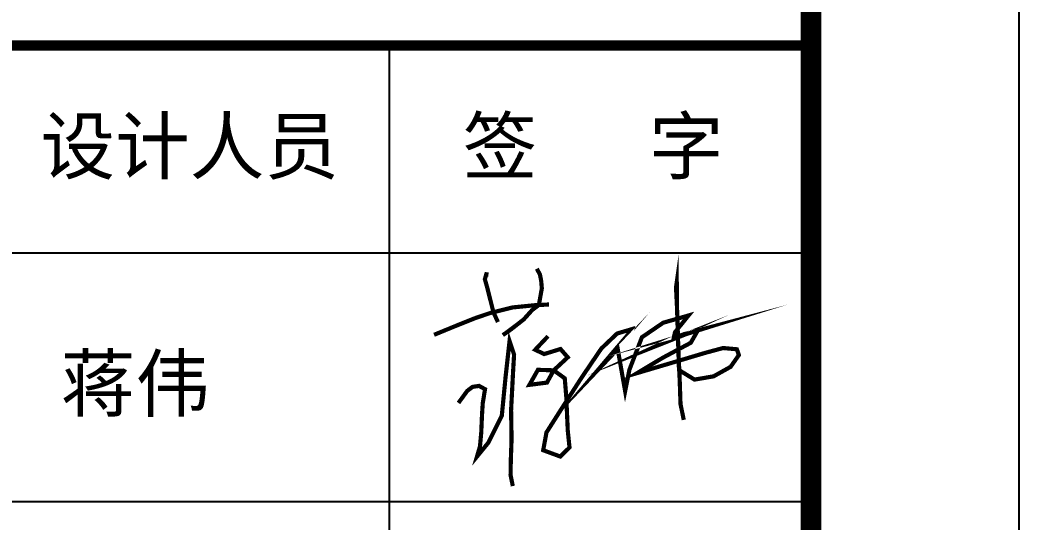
# Model space of a CAD drawing. Extents: x 69728788 to 150676229, y 20327566 to 43663798.
# Drawn here: x 75588821 to 75598425, y 20422284 to 20427107 of the extents above; entities that cross this region are included whole.
import ezdxf

# ---------------------------------------------------------------- set-up
doc = ezdxf.new("R2010")
doc.units = 0
doc.header["$LTSCALE"] = 1000
doc.header["$MEASUREMENT"] = 0
doc.layers.get('0').update_dxf_attribs({"linetype": 'CONTINUOUS'})
doc.layers.add('PUB_TITLE', color=4, linetype='CONTINUOUS')
doc.layers.add('图框', color=253, linetype='CONTINUOUS')
doc.styles.add('STYLE-黑体', font='simhei.ttf')

msp = doc.modelspace()

# ---------------------------------------------------------------- linework, layer by layer
at = {"const_width": 40}
for points in [[(75593896.76059234, 20424068.29094619), (75593773.92609683, 20423938.31518454), (75593860.63228983, 20423897.39670165), (75594017.18826744, 20423945.53549752), (75594017.18826744, 20423945.53549752), (75594087.03805205, 20423866.10597793), (75593952.15862268, 20423740.94308305), (75593887.1268116, 20423623.00252676), (75593718.52806649, 20423601.33956221), (75593800.41845226, 20423745.75797545), (75593952.15862268, 20423740.94308305), (75594058.13454351, 20423663.92100965), (75594072.58629778, 20423488.21187272), (75594087.03805205, 20423163.27145575), (75594103.89662677, 20422999.59853699), (75594014.78144702, 20422912.94769162), (75593850.99850908, 20422973.12169285), (75593882.3110044, 20423144.01593741), (75594017.18826744, 20423355.82866486), (75594221.91531509, 20423673.54876882), (75594409.78378803, 20423950.3493771), (75594561.52179211, 20424094.76779034), (75594708.44398898, 20424138.09270661), (75594706.89612833, 20424132.10143695), (75594384.7013675, 20423753.14695073), (75594384.7013675, 20423753.14695073), (75594567.38286558, 20423945.69197646), (75594567.38286558, 20423945.69197646), (75594638.5963707, 20423541.16556098), (75594679.54264677, 20423745.75797545), (75594799.97032186, 20424058.66318702), (75595004.69736952, 20424198.26670786), (75595247.95954013, 20424268.06948108), (75595117.89808428, 20424106.8019829), (75595105.85531679, 20424051.44186123), (75595209.42441717, 20424089.95391074), (75595337.07688624, 20424123.65106786), (75595105.85531679, 20424051.44186123), (75594954.1173127, 20423981.64010083), (75594954.1173127, 20423981.64010083), (75595221.4661015, 20424087.54646455), (75595337.07688624, 20424123.65106786), (75595269.6382547, 20424005.70949875), (75594999.87939596, 20423861.29209833), (75594754.20607224, 20423714.46725172), (75594754.20607224, 20423714.46725172), (75595185.33888215, 20423842.03657999), (75595402.10869732, 20423907.02446083), (75595580.34122318, 20423955.16325669), (75595712.81166577, 20423943.12906413), (75595732.07922724, 20423887.76894248), (75595652.59782824, 20423774.64125297), (75595488.81705666, 20423683.17652801), (75595305.76655725, 20423651.88580428), (75595156.43537357, 20423743.35052924), (75595137.23930183, 20424345.38628179), (75595127.60552108, 20424537.94349088), (75595134.83031505, 20424588.48973295), (75595137.23930183, 20424345.38628179), (75595143.82171986, 20424138.94555554), (75595150.11033073, 20423941.71934051), (75595163.73382363, 20423630.51756706), (75595170.9586176, 20423416.29840623), (75595202.27111292, 20423264.65866721)], [(75593789.39820433, 20424716.87538501), (75593819.64268664, 20424662.47338035), (75593831.73961303, 20424599.00369971), (75593837.78807622, 20424527.97846643), (75593809.1951293, 20424368.45752654), (75593744.03256401, 20424319.43508536), (75593663.88826036, 20424230.27551292), (75593544.42461327, 20424136.5826089), (75593462.76819381, 20424079.15737036), (75593503.59640354, 20424107.86998964), (75593604.15643683, 20424183.42906091), (75593663.88826036, 20424230.27551292), (75593744.03256401, 20424319.43508536), (75593809.1951293, 20424368.45752654)], [(75593324.94685435, 20424660.80832291), (75593303.77723318, 20424663.83155677), (75593290.16819099, 20424616.98409196), (75593311.33781216, 20424541.42552708), (75593343.09441027, 20424415.99727632), (75593372.5048733, 20424299.09533692), (75593415.67813495, 20424204.432687), (75593394.09150413, 20424251.76401195)], [(75592801.70279571, 20424082.00437552), (75593014.91978866, 20424169.65283744), (75593196.38234982, 20424242.18918124), (75593338.52556756, 20424290.54674378), (75593554.76895845, 20424344.94976126), (75593764.96171978, 20424366.10632147), (75593907.10493752, 20424373.66187412), (75593797.25343078, 20424367.82277145), (75593764.96171978, 20424366.10632147)], [(75593036.28871447, 20423427.72491359), (75593120.58808705, 20423543.26004929), (75593171.16814384, 20423581.771086), (75593233.78880182, 20423591.39884517), (75593291.59581894, 20423560.10812144), (75593269.91710433, 20423425.3184802), (75593262.69231036, 20423314.59823689), (75593255.46751642, 20423146.11042573), (75593243.4247489, 20423011.31977168), (75593214.52124035, 20422912.63473374), (75593322.90614793, 20423045.0179416), (75593452.96760374, 20423304.97047772), (75593489.09590629, 20423675.64224434), (75593527.63319558, 20424022.24562584), (75593527.63319558, 20424022.24562584), (75593527.63319558, 20424022.24562584), (75593570.98845842, 20423892.26986418), (75593561.35251132, 20423726.1884864), (75593542.08494985, 20423355.51671979), (75593546.9029234, 20423081.1225449), (75593539.67596307, 20422881.34401001), (75593537.2669763, 20422734.5191634), (75593558.9456909, 20422628.61279968), (75593537.2669763, 20422734.5191634)]]:
    msp.add_lwpolyline(points, dxfattribs=at)
at = {"layer": 'PUB_TITLE'}
msp.add_lwpolyline([(75430225.05594593, 20327566.09554163), (75598425.05594593, 20327566.09554163), (75598425.05594593, 20446366.09554163), (75430225.05594593, 20446366.09554163)], close=True, dxfattribs=at)
at = {"layer": 'PUB_TITLE', "const_width": 200}
msp.add_lwpolyline([(75435225.05594593, 20329566.09554163), (75596425.05594593, 20329566.09554163), (75596425.05594593, 20444366.09554163), (75435225.05594593, 20444366.09554163)], close=True, dxfattribs=at)
at = {"layer": '图框', "color": 0}
for p, q in [((75584406.58428687, 20424871.19706217), (75596425.05594593, 20424871.19706217)), ((75584406.58428687, 20424871.19706217), (75596425.05594593, 20424871.19706217)), ((75584406.58428687, 20422480.79706216), (75596425.05594593, 20422480.79706216))]:
    msp.add_line(p, q, dxfattribs=at)
at = {"layer": '图框', "color": 0, "const_width": 100}
msp.add_lwpolyline([(75584406.58428687, 20426863.19706217), (75596425.05594593, 20426863.19706217), (75596425.05594593, 20406544.79706216), (75584406.58428687, 20406544.79706216)], close=True, dxfattribs=at)
at = {"layer": '图框', "color": 0}
for points in [[(75592374.58428687, 20424871.19706217), (75592374.58428687, 20426863.19706217)], [(75592374.59064019, 20413317.59819556), (75592374.59064019, 20424871.19819558)]]:
    msp.add_lwpolyline(points, dxfattribs=at)

# ---------------------------------------------------------------- texts
at = {"layer": '图框', "color": 0, "style": 'STYLE-黑体'}
for s, p in [('设计人员', (75589018.18746805, 20425632.8632474)), ('签   字', (75593076.35448283, 20425632.8632474))]:
    msp.add_text(s, height=525.887999992352, dxfattribs=at).set_placement(p)
at = {"layer": '图框', "color": 1, "style": 'STYLE-黑体'}
msp.add_text('蒋伟', height=525.887999992352, dxfattribs=at).set_placement((75589212.78372002, 20423351.37416046))

doc.saveas('drawing.dxf')
